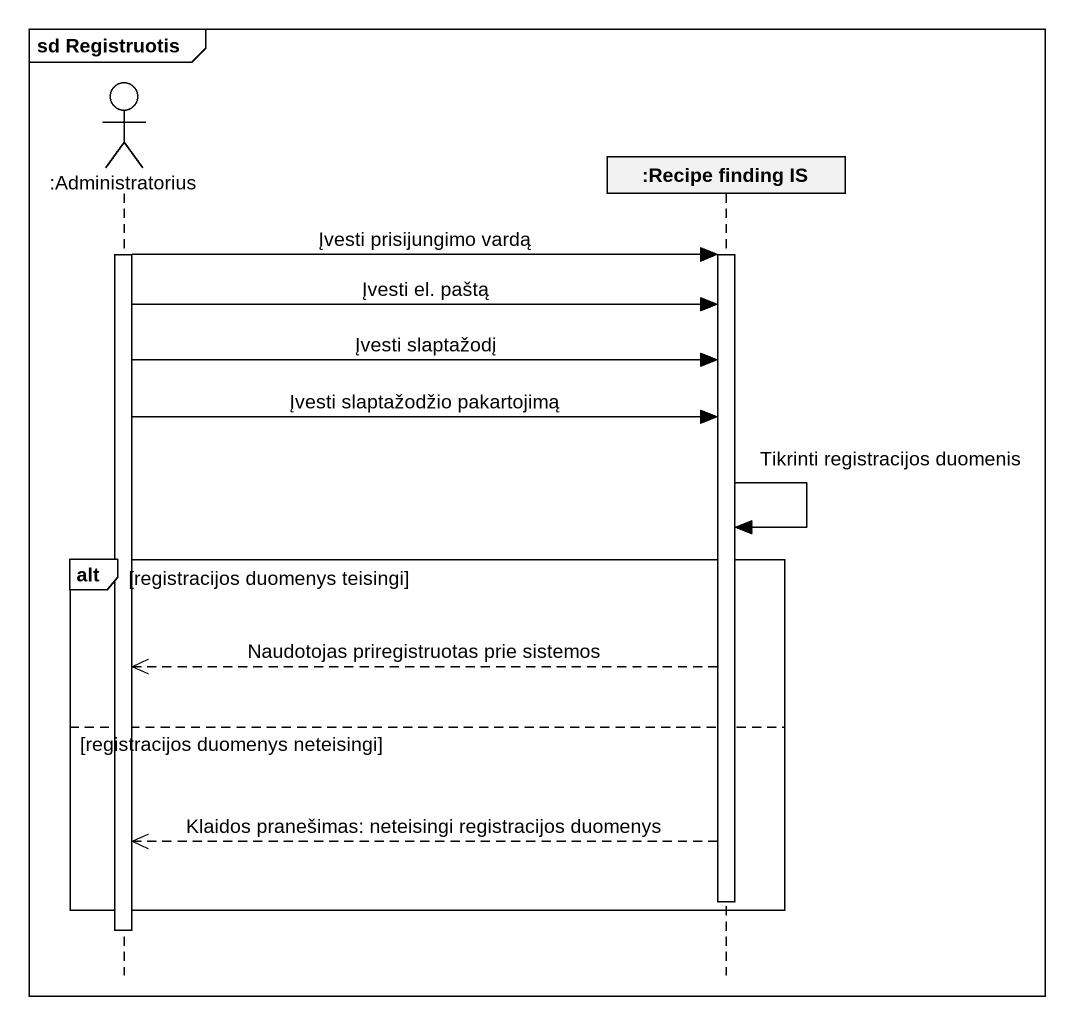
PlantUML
@startuml
mainframe sd Registruotis
hide footbox
actor ":Administratorius" as Administratorius
participant ":Recipe finding IS" as Recipe_finding_IS

activate Administratorius
Administratorius -> Recipe_finding_IS : Įvesti prisijungimo vardą
activate Recipe_finding_IS
Administratorius -> Recipe_finding_IS : Įvesti el. paštą
Administratorius -> Recipe_finding_IS : Įvesti slaptažodį
Administratorius -> Recipe_finding_IS : Įvesti slaptažodžio pakartojimą
Recipe_finding_IS -> Recipe_finding_IS : Tikrinti registracijos duomenis
alt registracijos duomenys teisingi
  Recipe_finding_IS -->> Administratorius : Naudotojas priregistruotas prie sistemos
else registracijos duomenys neteisingi
  Recipe_finding_IS -->> Administratorius : Klaidos pranešimas: neteisingi registracijos duomenys
  deactivate Recipe_finding_IS
end
deactivate Administratorius
@enduml
